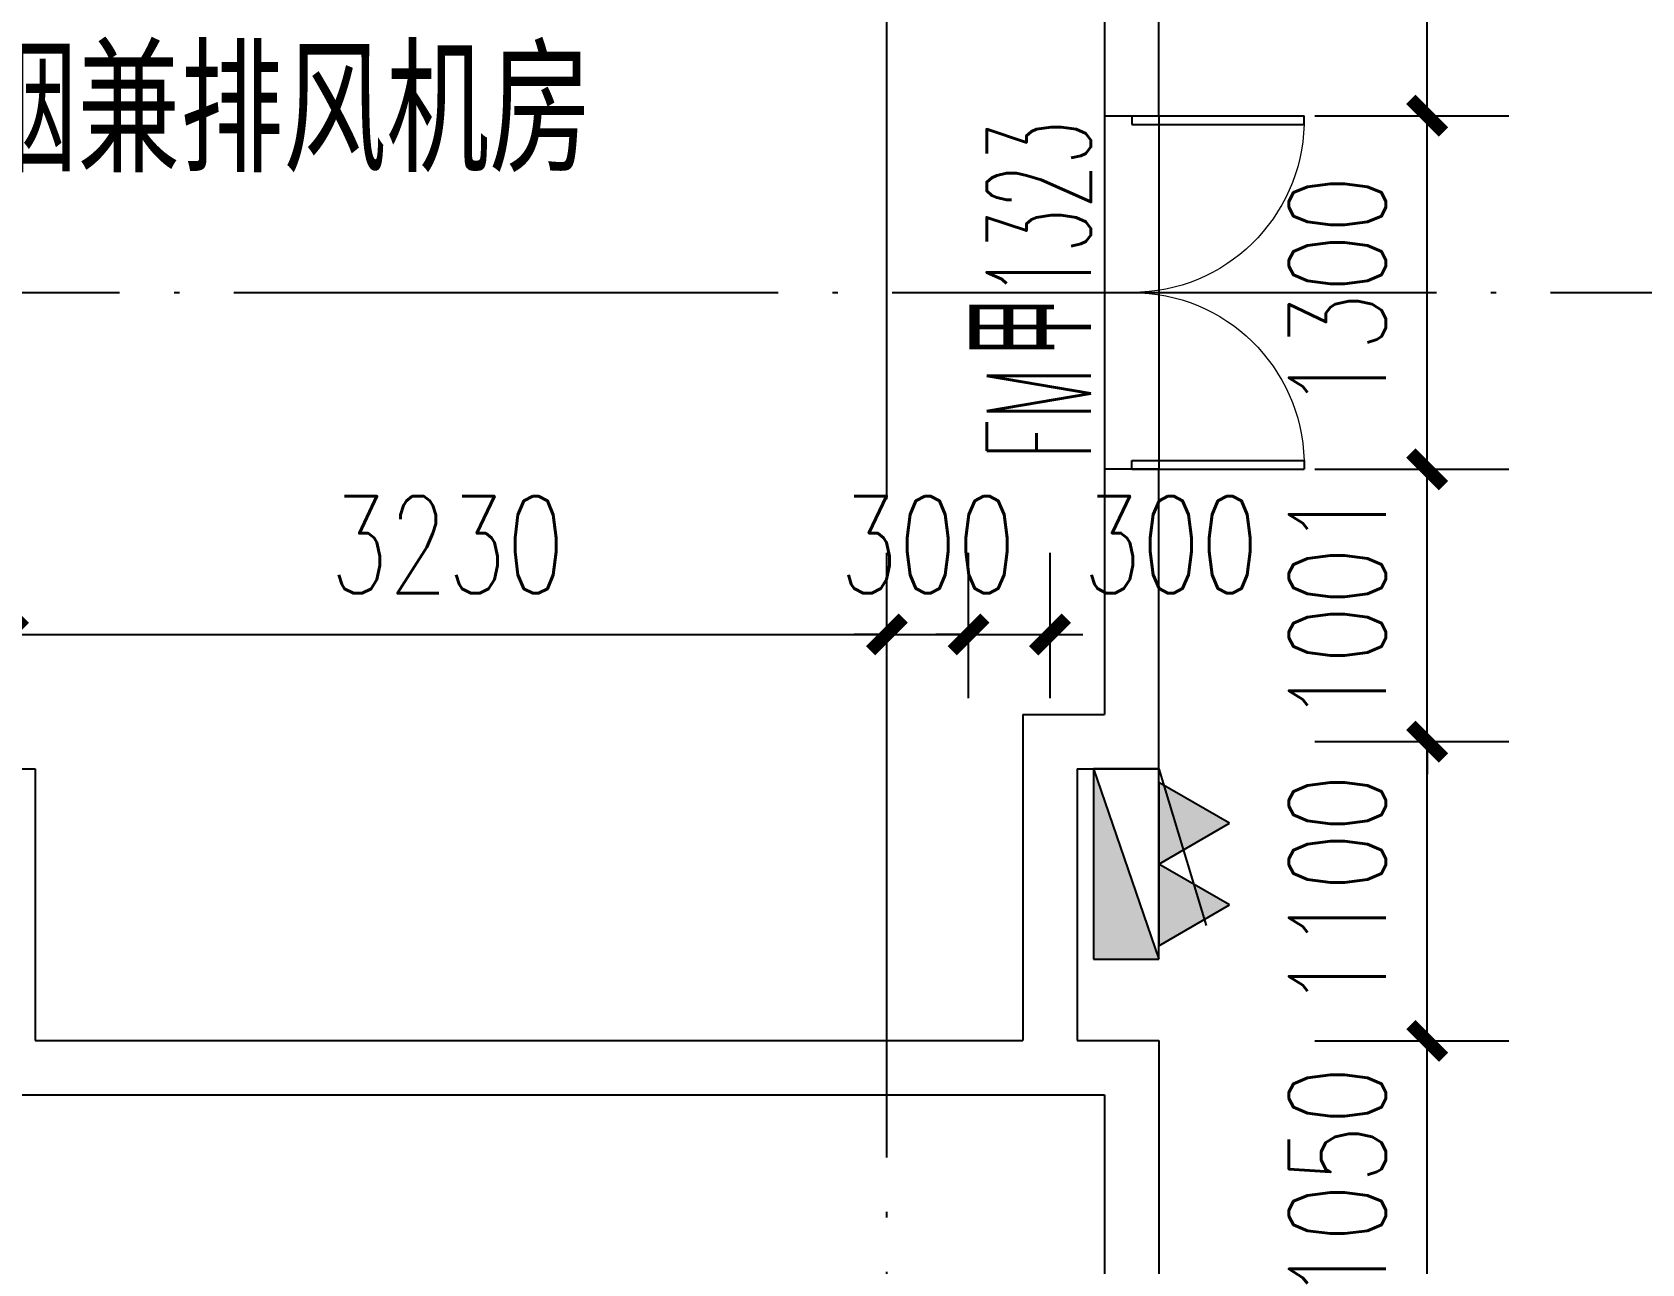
# Model space of a CAD drawing. Header units: millimetres. Extents: x 11476074 to 24729458, y -1239991 to 2813188.
# Drawn here: x 12561655 to 12567572, y 398543 to 403070 of the extents above; entities that cross this region are included whole.
import ezdxf

# ---------------------------------------------------------------- set-up
doc = ezdxf.new("R2010")
doc.units = ezdxf.units.MM
doc.header["$LTSCALE"] = 1000
doc.linetypes.add('DOTE', pattern=[2.42, 2, -0.2, 0.02, -0.2])
for name, color, linetype in [('#s-灭火器', 20, 'Continuous'), ('20230726 电气提资', 3, 'Continuous'), ('A-ANNO-TEXT', 7, 'Continuous'), ('A-AXIS', 18, 'DOTE'), ('A-WALL', 5, 'Continuous'), ('DOOR_FIRE', 1, 'Continuous'), ('DOOR_FIRE_TEXT', 7, 'Continuous'), ('EQUIP_消火栓', 7, 'Continuous'), ('PUB_DIM', 3, 'Continuous'), ('排水沟', 133, 'Continuous')]:
    doc.layers.add(name, color=color, linetype=linetype)
doc.layers.get('20230726 电气提资').off()
doc.styles.add('_TCH_DIM_T3', font='SIMPLEX', dxfattribs={"width": 0.705882, "bigfont": 'GBCBIG'})
doc.styles.add('_TCH_WINDOW', font='SIMPLEX', dxfattribs={"width": 0.7, "bigfont": 'GBCBIG'})
doc.styles.add('TITXV', font='', dxfattribs={"width": 0.7})
doc.styles.get('TITXV').set_extended_font_data('SimSun')
doc.dimstyles.new('_TCH_ARCH&&120', dxfattribs={"dimtxt": 357, "dimasz": 120, "dimexe": 300, "dimexo": 360, "dimgap": 151.5, "dimtad": 1, "dimdec": 0, "dimzin": 0, "dimdsep": 46, "dimtxsty": '_TCH_DIM_T3', "dimblk": 'ARCHTICK', "dimcen": 0.09, "dimclrt": 7, "dimazin": 2, "dimtfac": 1, "dimtdec": 0, "dimtix": 1, "dimtmove": 2, "dimatfit": 3, "dimfxl": 0, "dimtolj": 1, "dimtzin": 0, "dimarcsym": 0})

# ---------------------------------------------------------------- blocks, each defined once
blk = doc.blocks.new('灭火器')
at = {"layer": '#s-灭火器', "ltscale": 1000}
for points in [[(292444.1, 59706.6), (292144.1, 59706.6), (292294.1, 59446.8)], [(292744.1, 59706.6), (292444.1, 59706.6), (292594.1, 59446.8)]]:
    blk.add_hatch(color=256, dxfattribs=at).paths.add_polyline_path(points)
for points in [[(292294.1, 59446.8), (292444.1, 59706.6), (292144.1, 59706.6)], [(292594.1, 59446.8), (292744.1, 59706.6), (292444.1, 59706.6)]]:
    blk.add_lwpolyline(points, close=True, dxfattribs=at)
blk = doc.blocks.new('$TWTSYS$00000508')
for p, q in [((-0.5, 0.5), (0.3236, 1.2241)), ((-0.5, 0.5), (-0.5, -0.5)), ((-0.5, -0.5), (0.5, 0.5)), ((0.5, 0.5), (-0.5, 0.5)), ((0.5, -0.5), (0.5, 0.5)), ((-0.5, -0.5), (0.5, -0.5))]:
    blk.add_line(p, q)
blk.add_solid([(0.5, -0.5), (0.5, 0.5), (-0.5, -0.5)])
blk = doc.blocks.new('消火栓')
at = {"layer": '#s-灭火器', "rotation": 180}
blk.add_blockref('灭火器', (12864422.1, 734931.8), dxfattribs=at)
at = {"layer": 'EQUIP_消火栓', "xscale": 700, "yscale": 240, "zscale": 700}
blk.add_blockref('$TWTSYS$00000508', (12571977.9, 675105.2), dxfattribs=at)
blk = doc.blocks.new('A$C747B5AC2')
at = {"rotation": 270}
blk.add_blockref('消火栓', (-630955.2, 12329131.1), dxfattribs=at)
blk = doc.blocks.new('qlzw')
at = {"layer": 'A-AXIS'}
for p, q in [((12431366.8, 979989.8, 0), (12431366.8, 1082989.8)), ((12416866.8, 1033989.8), (12486866.8, 1033989.8))]:
    blk.add_line(p, q, dxfattribs=at)
blk = doc.blocks.new('_ArchTick')
at = {"color": 0, "linetype": 'ByBlock', "const_width": 0.4}
blk.add_lwpolyline([(-0.5, -0.5), (0.5, 0.5)], dxfattribs=at)
blk = doc.blocks.new('*D5009')
at = {"layer": 'Defpoints', "color": 0, "transparency": 16777216}
for p in [(12564796.8, 400856.1), (12561566.8, 400262.1), (12564796.8, 400262.2)]:
    blk.add_point(p, dxfattribs=at)
at = {"layer": 'PUB_DIM', "color": 0, "lineweight": -2, "transparency": 16777216}
for p, q in [((12561566.8, 400622.1), (12561566.8, 401156)), ((12564796.8, 400622.2), (12564796.8, 401156.1)), ((12561566.8, 400856), (12564796.8, 400856.1))]:
    blk.add_line(p, q, dxfattribs=at)
at = {"layer": 'PUB_DIM', "color": 0, "lineweight": -2, "transparency": 16777216, "xscale": 120, "yscale": 120, "zscale": 120}
for p, rotation in [((12561566.8, 400856), 180.0017437319876), ((12564796.8, 400856.1), 0.001743731987621273)]:
    blk.add_blockref('_ArchTick', p, dxfattribs=dict(at, rotation=rotation))
at = {"layer": 'PUB_DIM', "color": 7, "transparency": 16777216, "insert": (12563181.8, 401186), "char_height": 357, "attachment_point": 5, "rotation": 0.00174, "style": '_TCH_DIM_T3'}
blk.add_mtext('\\A1;3230', dxfattribs=at)
blk = doc.blocks.new('*D5010')
at = {"layer": 'Defpoints', "color": 0, "transparency": 16777216}
for p in [(12565097.1, 400856.1), (12564796.8, 400262.2), (12565097.1, 400262.2)]:
    blk.add_point(p, dxfattribs=at)
at = {"layer": 'PUB_DIM', "color": 0, "lineweight": -2, "transparency": 16777216}
for p, q in [((12564796.8, 400622.2), (12564796.8, 401156.1)), ((12565097.1, 400622.2), (12565097.1, 401156.1)), ((12564796.8, 400856.1), (12564676.8, 400856.1)), ((12564796.8, 400856.1), (12565097.1, 400856.1)), ((12565097.1, 400856.1), (12565217.1, 400856.1))]:
    blk.add_line(p, q, dxfattribs=at)
at = {"layer": 'PUB_DIM', "color": 0, "lineweight": -2, "transparency": 16777216, "xscale": 120, "yscale": 120, "zscale": 120}
for p, rotation in [((12564796.8, 400856.1), 0.001743731989680697), ((12565097.1, 400856.1), 180.0017437319896)]:
    blk.add_blockref('_ArchTick', p, dxfattribs=dict(at, rotation=rotation))
at = {"layer": 'PUB_DIM', "color": 7, "transparency": 16777216, "insert": (12564946.9, 401186.1), "char_height": 357, "attachment_point": 5, "rotation": 0.00174, "style": '_TCH_DIM_T3'}
blk.add_mtext('\\A1;300', dxfattribs=at)
blk = doc.blocks.new('*D5011')
at = {"layer": 'Defpoints', "color": 0, "transparency": 16777216}
for p in [(12565396.8, 400856.1), (12565097.1, 400262.2), (12565396.8, 400262.2)]:
    blk.add_point(p, dxfattribs=at)
at = {"layer": 'PUB_DIM', "color": 0, "lineweight": -2, "transparency": 16777216}
for p, q in [((12565097.1, 400622.2), (12565097.1, 401156.1)), ((12565396.8, 400622.2), (12565396.8, 401156.1)), ((12565097.1, 400856.1), (12564977.1, 400856.1)), ((12565097.1, 400856.1), (12565396.8, 400856.1)), ((12565396.8, 400856.1), (12565516.8, 400856.1))]:
    blk.add_line(p, q, dxfattribs=at)
at = {"layer": 'PUB_DIM', "color": 0, "lineweight": -2, "transparency": 16777216, "xscale": 120, "yscale": 120, "zscale": 120}
for p, rotation in [((12565097.1, 400856.1), 0.001743731984484853), ((12565396.8, 400856.1), 180.0017437319845)]:
    blk.add_blockref('_ArchTick', p, dxfattribs=dict(at, rotation=rotation))
at = {"layer": 'PUB_DIM', "color": 7, "transparency": 16777216, "insert": (12565840.8, 401186.1), "char_height": 357, "attachment_point": 5, "rotation": 0.00174, "style": '_TCH_DIM_T3'}
blk.add_mtext('\\A1;300', dxfattribs=at)
blk = doc.blocks.new('*D5039')
at = {"layer": 'Defpoints', "color": 0, "transparency": 16777216}
for p in [(12566009.8, 404363.2), (12566783, 404363.2), (12566009.8, 402763.3)]:
    blk.add_point(p, dxfattribs=at)
at = {"layer": 'PUB_DIM', "color": 0, "lineweight": -2, "transparency": 16777216}
for p, q in [((12566369.8, 404363.2), (12567083, 404363.2)), ((12566783, 402763.3), (12566783, 404363.2)), ((12566369.8, 402763.3), (12567083, 402763.3))]:
    blk.add_line(p, q, dxfattribs=at)
at = {"layer": 'PUB_DIM', "color": 0, "lineweight": -2, "transparency": 16777216, "xscale": 120, "yscale": 120, "zscale": 120}
for p, rotation in [((12566783, 404363.2), 90), ((12566783, 402763.3), 270)]:
    blk.add_blockref('_ArchTick', p, dxfattribs=dict(at, rotation=rotation))
at = {"layer": 'PUB_DIM', "color": 7, "transparency": 16777216, "insert": (12566453, 403563.2), "char_height": 357, "attachment_point": 5, "rotation": 90, "style": '_TCH_DIM_T3'}
blk.add_mtext('\\A1;1600', dxfattribs=at)
blk = doc.blocks.new('*D5040')
at = {"layer": 'Defpoints', "color": 0, "transparency": 16777216}
for p in [(12566009.8, 402763.3), (12566783, 402763.3), (12566009.8, 401463.3)]:
    blk.add_point(p, dxfattribs=at)
at = {"layer": 'PUB_DIM', "color": 0, "lineweight": -2, "transparency": 16777216}
for p, q in [((12566369.8, 402763.3), (12567083, 402763.3)), ((12566783, 401463.3), (12566783, 402763.3)), ((12566369.8, 401463.3), (12567083, 401463.3))]:
    blk.add_line(p, q, dxfattribs=at)
at = {"layer": 'PUB_DIM', "color": 0, "lineweight": -2, "transparency": 16777216, "xscale": 120, "yscale": 120, "zscale": 120}
for p, rotation in [((12566783, 402763.3), 90), ((12566783, 401463.3), 270)]:
    blk.add_blockref('_ArchTick', p, dxfattribs=dict(at, rotation=rotation))
at = {"layer": 'PUB_DIM', "color": 7, "transparency": 16777216, "insert": (12566453, 402113.3), "char_height": 357, "attachment_point": 5, "rotation": 90, "style": '_TCH_DIM_T3'}
blk.add_mtext('\\A1;1300', dxfattribs=at)
blk = doc.blocks.new('*D5041')
at = {"layer": 'Defpoints', "color": 0, "transparency": 16777216}
for p in [(12566009.8, 401463.3), (12566783, 401463.3), (12566009.8, 400462.1)]:
    blk.add_point(p, dxfattribs=at)
at = {"layer": 'PUB_DIM', "color": 0, "lineweight": -2, "transparency": 16777216}
for p, q in [((12566783, 401463.3), (12566783, 401583.3)), ((12566369.8, 401463.3), (12567083, 401463.3)), ((12566783, 400462.1), (12566783, 401463.3)), ((12566369.8, 400462.1), (12567083, 400462.1)), ((12566783, 400462.1), (12566783, 400342.1))]:
    blk.add_line(p, q, dxfattribs=at)
at = {"layer": 'PUB_DIM', "color": 0, "lineweight": -2, "transparency": 16777216, "xscale": 120, "yscale": 120, "zscale": 120}
for p, rotation in [((12566783, 401463.3), 270), ((12566783, 400462.1), 90)]:
    blk.add_blockref('_ArchTick', p, dxfattribs=dict(at, rotation=rotation))
at = {"layer": 'PUB_DIM', "color": 7, "transparency": 16777216, "insert": (12566453, 400962.7), "char_height": 357, "attachment_point": 5, "rotation": 90, "style": '_TCH_DIM_T3'}
blk.add_mtext('\\A1;1001', dxfattribs=at)
blk = doc.blocks.new('*D5042')
at = {"layer": 'Defpoints', "color": 0, "transparency": 16777216}
for p in [(12566009.8, 400462.1), (12566783, 400462.1), (12566009.8, 399362.1)]:
    blk.add_point(p, dxfattribs=at)
at = {"layer": 'PUB_DIM', "color": 0, "lineweight": -2, "transparency": 16777216}
for p, q in [((12566369.8, 400462.1), (12567083, 400462.1)), ((12566783, 399362.1), (12566783, 400462.1)), ((12566369.8, 399362.1), (12567083, 399362.1))]:
    blk.add_line(p, q, dxfattribs=at)
at = {"layer": 'PUB_DIM', "color": 0, "lineweight": -2, "transparency": 16777216, "xscale": 120, "yscale": 120, "zscale": 120}
for p, rotation in [((12566783, 400462.1), 90), ((12566783, 399362.1), 270)]:
    blk.add_blockref('_ArchTick', p, dxfattribs=dict(at, rotation=rotation))
at = {"layer": 'PUB_DIM', "color": 7, "transparency": 16777216, "insert": (12566453, 399912.1), "char_height": 357, "attachment_point": 5, "rotation": 90, "style": '_TCH_DIM_T3'}
blk.add_mtext('\\A1;1100', dxfattribs=at)
blk = doc.blocks.new('*D5043')
at = {"layer": 'Defpoints', "color": 0, "transparency": 16777216}
for p in [(12566009.8, 399362.1), (12566783, 399362.1), (12566009.8, 398312.1)]:
    blk.add_point(p, dxfattribs=at)
at = {"layer": 'PUB_DIM', "color": 0, "lineweight": -2, "transparency": 16777216}
for p, q in [((12566783, 399362.1), (12566783, 399482.1)), ((12566369.8, 399362.1), (12567083, 399362.1)), ((12566783, 398312.1), (12566783, 399362.1)), ((12566369.8, 398312.1), (12567083, 398312.1)), ((12566783, 398312.1), (12566783, 398192.1))]:
    blk.add_line(p, q, dxfattribs=at)
at = {"layer": 'PUB_DIM', "color": 0, "lineweight": -2, "transparency": 16777216, "xscale": 120, "yscale": 120, "zscale": 120}
for p, rotation in [((12566783, 399362.1), 270), ((12566783, 398312.1), 90)]:
    blk.add_blockref('_ArchTick', p, dxfattribs=dict(at, rotation=rotation))
at = {"layer": 'PUB_DIM', "color": 7, "transparency": 16777216, "insert": (12566453, 398837.1), "char_height": 357, "attachment_point": 5, "rotation": 90, "style": '_TCH_DIM_T3'}
blk.add_mtext('\\A1;1050', dxfattribs=at)
blk = doc.blocks.new('$DorLib2D$00000002')
for p, q in [((-0.5, 0), (-0.5, 0.4875)), ((-0.475, 0.4875), (-0.5, 0.4875)), ((-0.475, 0), (-0.475, 0.4875)), ((0.475, 0), (0.475, 0.4875)), ((0.475, 0.4875), (0.5, 0.4875)), ((0.5, 0), (0.5, 0.4875)), ((-0.5, 0), (-0.475, 0)), ((0.5, 0), (0.475, 0))]:
    blk.add_line(p, q)
at = {"lineweight": 13}
for centre, start, end in [((-0.4875, 0), 0, 88.5307), ((0.4875, 0), 91.4693, 180)]:
    blk.add_arc(centre, 0.4875, start, end, dxfattribs=at)

msp = doc.modelspace()

# ---------------------------------------------------------------- linework, layer by layer
at = {"layer": 'A-WALL'}
for p, q in [((12565796.8, 402763.3), (12565796.8, 407613.2)), ((12565596.8, 407413.2), (12565596.8, 402763.3)), ((12565596.8, 402763.3), (12565796.8, 402763.3)), ((12565796.8, 401463.3), (12565596.8, 401463.3)), ((12565596.8, 401463.3), (12565596.8, 400562.1)), ((12565796.8, 400362.1), (12565796.8, 401463.3)), ((12565296.8, 400562.1), (12565296.8, 399363.2)), ((12565296.8, 400562.1), (12565596.8, 400562.1)), ((12558296.8, 400362), (12561666.8, 400362)), ((12561666.8, 400362), (12561666.8, 399363.2)), ((12565496.8, 400362.1), (12565496.8, 399363.2)), ((12565496.8, 400362.1), (12565796.8, 400362.1)), ((12561666.8, 399363.2), (12565296.8, 399363.2)), ((12565496.8, 399363.2), (12565796.8, 399363.2)), ((12565796.8, 399363.2), (12565796.8, 391914)), ((12561566.8, 399163.2), (12565396.8, 399163.2)), ((12565396.8, 399163.2), (12565596.8, 399163.2)), ((12565596.8, 399163.2), (12565596.8, 392114))]:
    msp.add_line(p, q, dxfattribs=at)
at = {"layer": 'DOOR_FIRE'}
for p, q in [((12565596.8, 402763.3), (12565596.8, 401463.3)), ((12565796.8, 402763.3), (12565796.8, 401463.3))]:
    msp.add_line(p, q, dxfattribs=at)

# ---------------------------------------------------------------- block references
at = {"layer": '20230726 电气提资'}
msp.add_blockref('A$C747B5AC2', (12521526.8, 642859), dxfattribs=at)
at = {"layer": 'DOOR_FIRE', "xscale": -1300, "yscale": 1300, "zscale": 200, "rotation": 269.9999999999869}
msp.add_blockref('$DorLib2D$00000002', (12565696.8, 402113.3), dxfattribs=at)
at = {"layer": '排水沟'}
msp.add_blockref('qlzw', (133430, -631876.5), dxfattribs=at)

# ---------------------------------------------------------------- texts
at = {"layer": 'A-ANNO-TEXT', "style": 'TITXV', "width": 0.7}
msp.add_text('排烟兼排风机房', height=396.52, dxfattribs=at).set_placement((12561063.6, 402598.4))
at = {"layer": 'DOOR_FIRE_TEXT', "style": '_TCH_WINDOW'}
for s, height, width, p in [('1323', 382.5, 0.494118, (12565546.8, 402097.8)), ('甲', 434, 0.7, (12565546.8, 401876.7)), ('FM', 382.5, 0.494118, (12565546.8, 401498.7))]:
    msp.add_text(s, height=height, rotation=90, dxfattribs=dict(at, width=width)).set_placement(p)

# ---------------------------------------------------------------- dimensions: what is measured, and where the dimension line sits
at = {"layer": 'PUB_DIM'}
for p1, p2, distance, picture, middle in [((12566009.8, 402763.3), (12566009.8, 404363.2), -773.2, '*D5039', (12566453, 403563.2)), ((12566009.8, 401463.3), (12566009.8, 402763.3), -773.2, '*D5040', (12566453, 402113.3)), ((12566009.8, 400462.1), (12566009.8, 401463.3), -773.2, '*D5041', (12566453, 400962.7)), ((12561566.8, 400262.1), (12564796.8, 400262.2), 593.9, '*D5009', (12563181.8, 401186)), ((12564796.8, 400262.2), (12565097.1, 400262.2), 593.9, '*D5010', (12564946.9, 401186.1)), ((12566009.8, 399362.1), (12566009.8, 400462.1), -773.2, '*D5042', (12566453, 399912.1)), ((12566009.8, 398312.1), (12566009.8, 399362.1), -773.2, '*D5043', (12566453, 398837.1))]:
    dim = msp.add_aligned_dim(p1=p1, p2=p2, distance=distance, dimstyle='_TCH_ARCH&&120', dxfattribs=at)
    dim.commit()
    dim.dimension.update_dxf_attribs({"geometry": picture, "text_midpoint": middle})
dim = msp.add_linear_dim(base=(12565396.8, 400856.1), p1=(12565097.1, 400262.2), p2=(12565396.8, 400262.2), angle=0.00174, dimstyle='_TCH_ARCH&&120', dxfattribs=at)
dim.commit()
dim.dimension.update_dxf_attribs({"geometry": '*D5011', "text_midpoint": (12565840.8, 401186.1), "dimtype": 129})

doc.saveas('drawing.dxf')
